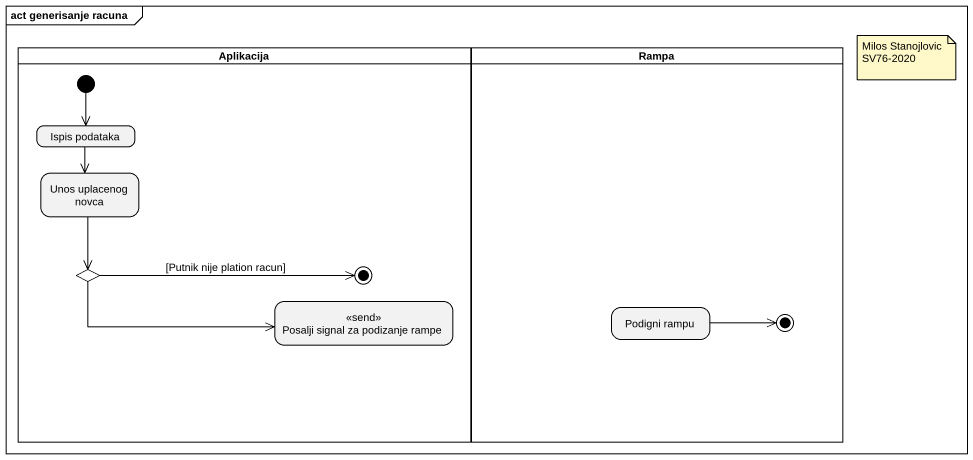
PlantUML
@startuml
mainframe act generisanje racuna
hide empty description
state Aplikacija <<partition>> {
  state "Ispis podataka" as Ispis_podataka
  state "Unos uplacenog novca" as Unos_uplacenog_novca
  state choice1 <<choice>>
  state "Posalji signal za podizanje rampe" as Posalji_signal_za_podizanje <<send>>
  [*] --> Ispis_podataka
  choice1 -right-> [*] : [Putnik nije plation racun]
}
state Rampa <<partition>> {
  state "Podigni rampu" as Podigni_rampu
  Podigni_rampu -right-> [*]
}
Ispis_podataka --> Unos_uplacenog_novca
Unos_uplacenog_novca --> choice1
choice1 -right-> Posalji_signal_za_podizanje
note as N1
  Milos Stanojlovic
  SV76-2020
end note
@enduml
